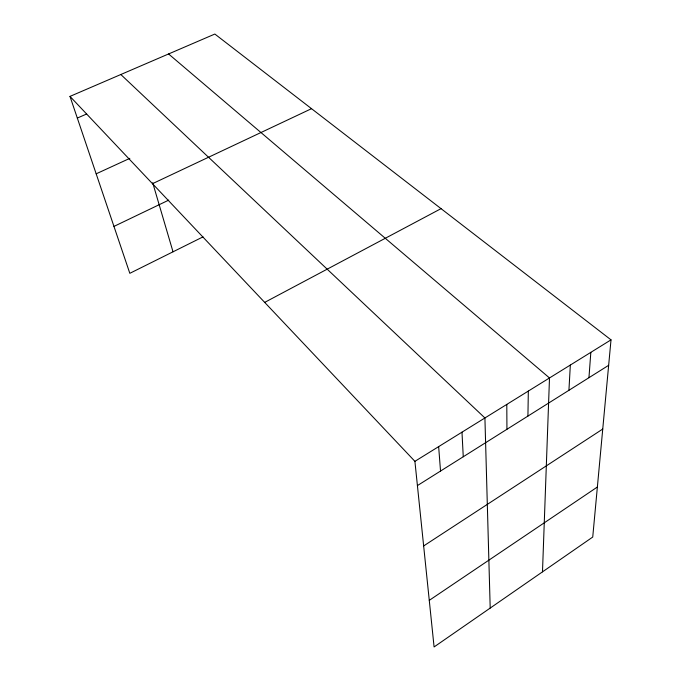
<?xml version="1.0" encoding="UTF-8"?>
<svg xmlns="http://www.w3.org/2000/svg" width="681" height="681" viewBox="0 0 681 681"><rect width="100%" height="100%" fill="white"/><g stroke="black" fill="none" stroke-linecap="round" stroke-linejoin="round"><path stroke-width="1.02" d="M527.928 416.082L528.328 391.073M542.485 571.861L549.499 377.955L168.582 53.961M568.924 390.298L570.337 365.05M588.946 377.708L590.836 352.349M611.01 339.853L592.734 537.054L434.086 646.95L414.908 461.335L69.99 96.396L214.847 34.05L611.01 339.853L414.908 461.335M429.268 600.353L597.373 487.017M423.65 545.941L602.745 429.047M417.41 485.596L608.652 365.314M264.679 302.39L441.033 208.65M203.015 236.877L129.824 273.319L69.99 96.396M113.957 226.407L168.718 200.129M152.493 183.683L311.523 108.679M96.174 173.817L129.824 158.35M77.319 118.077L86.666 113.982M120.826 74.518L484.915 417.964L490.201 608.073M152.697 182.763L173.025 251.808M438.649 446.625L440.53 471.056M461.982 432.171L463.259 456.764M506.8 404.412L506.936 429.285"/></g></svg>
